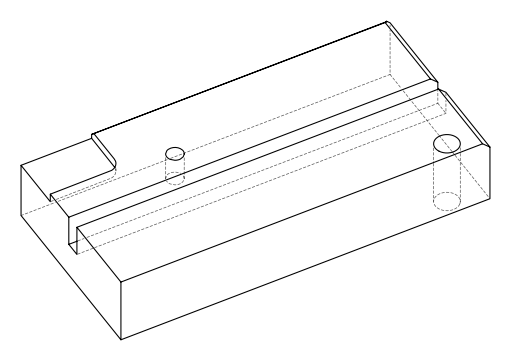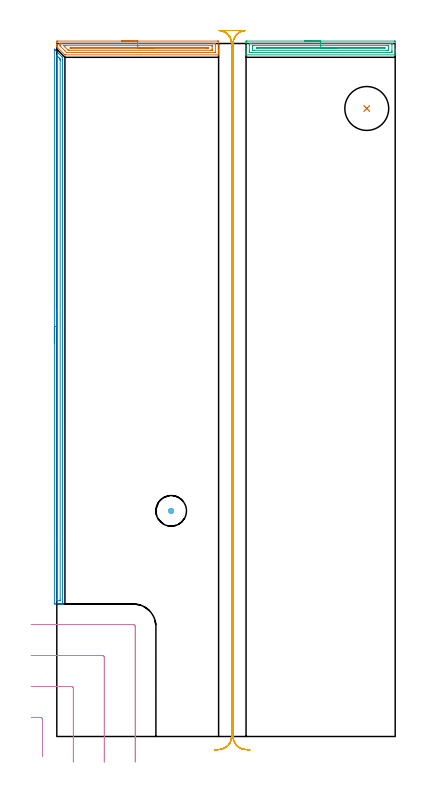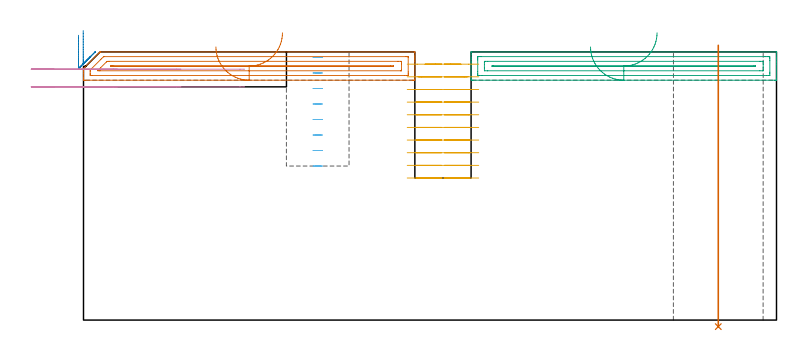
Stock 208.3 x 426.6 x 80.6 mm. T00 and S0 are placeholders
(PLAN: 7 operations, 3 tool changes, 32.9 min)
(1 AREA_MILL | FG_CHAMFER_SURFACE | UGT0205_001 | 3.28 min | 3786 mm3)
(2 AREA_MILL_1 | FG_CHAMFER_SURFACE_1 | UGT0205_001 | 5.61 min | 4273 mm3)
(3 AREA_MILL_2 | FG_CHAMFER_SURFACE_2 | UGT0205_001 | 3.08 min | 3525 mm3)
(4 MILL_CORNER_NOTCH_RECTANGULAR | CORNER_NOTCH_RECTANGULAR | UGT0201_109 | Follow Part, ap 6.35, ae 75% | 1.61 min | 51762 mm3)
(5 MILL_RECTANGULAR_SLOT | SLOT_RECTANGULAR | NXT0201_012 | Follow Part, ap 4, ae 75% | 18.59 min | 272875 mm3)
(6 MILL_BLIND_HOLE_FROM_SOLID_MATERIAL | STEP1POCKET | NXT0201_012 | Spiral | 0.43 min | 9514 mm3)
(7 INDEXABLE_INSERT_DRILL_THROUGH_HOLE_FROM_SOLID | STEP1HOLE | NXT0302_025 | 0.34 min | 46104 mm3)
(TOOL UGT0205_001 | Chamfer Mill 20 x 3 x 45 deg. | D20 FL50 Z2)
(TOOL UGT0201_109 | End Mill 25.4 mm | D25.4 FL25 Z2)
(TOOL NXT0201_012 | ENDMILL 16mm [2P460-1600-NA 1630] | D16 FL38 Z6)
(TOOL NXT0302_025 | Index. Insert Drill 27mm [880-D2700L32-05] | D27 PA176 FL135 Z2)
(OP 1 AREA_MILL)
G17 G21 G94 G90
T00 M6
G54
G17 G0 G90 X39.8 Y428.1 S1061 M3
G43 Z90.6 H0
Z82.1
G94 G1 X39.838 Z81.228 F250.
X39.952 Z80.363
X40.141 Z79.512
X40.403 Z78.68
X40.737 Z77.874
X41.14 Z77.1
X41.608 Z76.364
X42.14 Z75.672
X42.729 Z75.029
X43.372 Z74.44
X44.064 Z73.908
X44.8 Z73.44
X45.574 Z73.037
X46.38 Z72.703
X47.212 Z72.441
X48.063 Z72.252
X48.928 Z72.138
X49.8 Z72.1
X98.972 Y428.099 Z72.101
X99.302 Y428.097 Z72.102
X99.59 Y428.094 Z72.104
X99.6 Y427.776 Z72.422
Y422.541 Z77.653
Y422.022 Z78.175
Y421.669 Z78.527
Y421.149 Z79.047
Y420.797 Z79.398
Y419.862 Z80.338
X99.597 Y419.729 Z80.464
X99.59 Y419.602 Z80.589
X99.419 Y419.6 Z80.6
X5.098
X5.006 Y419.604 Z80.589
X4.958 Y419.644 Z80.552
X4.741 Y419.859 Z80.341
X4.676 Y419.924 Z80.275
X0.181 Y424.418 Z75.779
X0.044 Y424.553 Z75.638
X0.01 Y424.597 Z75.592
X0. Y424.638 Z75.552
Y425.033 Z75.166
Y425.326 Z74.874
Y426.031 Z74.164
Y427.256 Z72.941
X0.006 Y427.776 Z72.419
X0.01 Y428.092 Z72.103
X0.299 Y428.097 Z72.101
X0.628 Y428.1 Z72.1
X49.8
Y426.686 Z73.514
X96.513
X97.184 Y426.684 Z73.516
X97.41 Y426.683 Z73.517
X97.541 Y426.679 Z73.521
X97.591 Y426.671 Z73.529
X97.593 Y426.643 Z73.557
X97.598 Y426.499 Z73.701
X97.6 Y426.031 Z74.169
Y425.625 Z74.575
X97.599 Y421.265 Z78.935
X97.595 Y421.128 Z79.072
X97.59 Y421.026 Z79.174
X97.519 Y421.021 Z79.179
X97.184 Y421.017 Z79.183
X96.96 Y421.015 Z79.185
X6.328
X6.16 Y421.017 Z79.183
X6.077 Y421.02 Z79.18
X6.039 Y421.023 Z79.177
X5.992 Y421.064 Z79.136
X5.381 Y421.669 Z78.531
X5.098 Y421.952 Z78.248
X2.416 Y424.635 Z75.565
X2.155 Y424.902 Z75.298
X2.03 Y425.032 Z75.168
X2.01 Y425.159 Z75.041
X2.003 Y425.562 Z74.638
X2.001 Y426.031 Z74.169
Y426.435 Z73.765
X2.005 Y426.572 Z73.628
X2.01 Y426.674 Z73.526
X2.081 Y426.679 Z73.521
X2.416 Y426.683 Z73.517
X2.639 Y426.685 Z73.515
X49.8 Y426.686 Z73.514
Y425.272 Z74.928
X95.281 Y425.271 Z74.929
X95.396 Y425.27 Z74.93
X95.512 Y425.268 Z74.932
X95.581 Y425.265 Z74.935
X95.59 Y425.224 Z74.976
X95.595 Y425.159 Z75.041
X95.599 Y424.96 Z75.24
X95.6 Y423.215 Z76.985
X95.592 Y422.541 Z77.659
X95.59 Y422.448 Z77.752
X95.506 Y422.435 Z77.765
X95.396 Y422.433 Z77.767
X94.618 Y422.429 Z77.771
X94.502 Y422.428 Z77.772
X7.78 Y422.429 Z77.771
X7.664 Y422.43 Z77.77
X7.433 Y422.435 Z77.765
X7.063 Y422.448 Z77.752
X6.961 Y422.541 Z77.659
X6.886 Y422.614 Z77.586
X5.098 Y424.401 Z75.799
X4.348 Y425.159 Z75.041
X4.254 Y425.257 Z74.943
X4.635 Y425.266 Z74.934
X4.866 Y425.27 Z74.93
X4.982 Y425.271 Z74.929
X49.8 Y425.272 Z74.928
Y423.857 Z76.343
X93.154
X93.168 Y423.856 Z76.344
X93.188 Y423.85 Z76.35
X93.167 Y423.844 Z76.356
X92.275 Y423.843 Z76.357
X8.689
X8.233 Y423.844 Z76.356
X8.221 Y423.846 Z76.354
X8.214 Y423.85 Z76.35
X8.222 Y423.855 Z76.345
X8.235 Y423.856 Z76.344
X8.674 Y423.857 Z76.343
X9.113
X49.8
X50.672 Z76.381
X51.536 Z76.495
X52.388 Z76.683
X53.22 Z76.946
X54.026 Z77.28
X54.8 Z77.682
X55.536 Z78.151
X56.228 Z78.682
X56.871 Z79.272
X57.46 Z79.915
X57.991 Z80.607
X58.46 Z81.343
X58.863 Z82.116
X59.197 Z82.922
X59.459 Z83.754
X59.648 Z84.606
X59.762 Z85.471
X59.8 Z86.343
G0 Z90.6
M5
M2
(OP 2 AREA_MILL_1)
G17 G21 G94 G90
T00 M6
G54
G17 G0 G90 X-1.5 Y242.35 S1061 M3
G43 Z90.6 H0
Z85.6
G94 G1 Y242.388 Z84.728 F250.
Y242.502 Z83.863
Y242.691 Z83.012
Y242.953 Z82.18
Y243.287 Z81.374
Y243.69 Z80.6
Y244.159 Z79.864
Y244.69 Z79.172
Y245.279 Z78.529
Y245.922 Z77.94
Y246.614 Z77.408
Y247.35 Z76.94
Y248.124 Z76.537
Y248.93 Z76.203
Y249.762 Z75.941
Y250.614 Z75.752
Y251.478 Z75.638
Y252.35 Z75.6
Y423.036
X-1.498 Y423.095
X-1.489 Y423.09 Z75.608
X-1.331 Y422.932 Z75.767
X-1.18 Y422.782 Z75.915
X-1.036 Y422.637 Z76.061
X-0.884 Y422.486 Z76.213
X-0.744 Y422.346 Z76.352
X0.902 Y420.699 Z77.999
X3.298 Y418.303 Z80.397
X3.465 Y418.132 Z80.562
X3.495 Y418.095 Z80.59
X3.5 Y418.02 Z80.6
Y81.768
X3.498 Y81.61 Z80.588
X3.382 Y81.604 Z80.474
X3.259 Y81.6 Z80.359
X2.964 Z80.064
X2.308 Z79.403
X1.108 Z78.205
X0.564 Z77.658
X-1.07 Z76.026
X-1.18 Y81.602 Z75.916
X-1.493 Y81.61 Z75.603
X-1.497 Y81.89 Z75.601
X-1.499 Y82.215
X-1.5 Y252.35 Z75.6
X-0.086 Z77.014
X-0.085 Y418.913 Z77.015
X-0.083 Y419.101 Z77.017
X-0.079 Y419.193 Z77.021
X-0.076 Y419.214 Z77.024
X-0.049 Y419.19 Z77.051
X0.236 Y418.913 Z77.336
X0.564 Y418.586 Z77.664
X1.13 Y418.02 Z78.23
X1.436 Y417.712 Z78.536
X2.013 Y417.127 Z79.113
X2.079 Y417.039 Z79.179
X2.081 Y416.96 Z79.181
X2.084 Y416.794 Z79.184
X2.086 Y416.462 Z79.186
Y416.234
Y84.001
X2.084 Y83.668 Z79.184
X2.082 Y83.628 Z79.182
X2.08 Y83.614 Z79.18
X2.061 Y83.61 Z79.161
X1.958 Y83.603 Z79.058
X1.827 Y83.6 Z78.927
X0.082 Y83.601 Z77.182
X-0.047 Y83.607 Z77.053
X-0.07 Y83.609 Z77.03
X-0.079 Y83.652 Z77.021
X-0.083 Y83.77 Z77.017
X-0.085 Y84.001 Z77.015
X-0.086 Y121.347 Z77.014
Y252.35
Y253.222 Z77.052
Y254.087 Z77.166
Y254.938 Z77.355
Y255.77 Z77.617
Y256.576 Z77.951
Y257.35 Z78.354
Y258.086 Z78.823
Y258.778 Z79.354
Y259.421 Z79.943
Y260.01 Z80.586
Y260.542 Z81.278
Y261.01 Z82.014
Y261.413 Z82.788
Y261.747 Z83.594
Y262.009 Z84.426
Y262.198 Z85.278
Y262.312 Z86.143
Y262.35 Z87.014
G0 Z90.6
M5
M2
(OP 3 AREA_MILL_2)
G17 G21 G94 G90
T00 M6
G54
G17 G0 G90 X152.4 Y428.1 S1061 M3
G43 Z90.6 H0
Z82.1
G94 G1 X152.438 Z81.228 F250.
X152.552 Z80.363
X152.741 Z79.512
X153.003 Z78.68
X153.337 Z77.874
X153.74 Z77.1
X154.208 Z76.364
X154.74 Z75.672
X155.329 Z75.029
X155.972 Z74.44
X156.664 Z73.908
X157.4 Z73.44
X158.174 Z73.037
X158.98 Z72.703
X159.812 Z72.441
X160.664 Z72.252
X161.528 Z72.138
X162.4 Z72.1
X207.742
X208.07 Y428.097 Z72.101
X208.29 Y428.093 Z72.104
X208.3 Y427.776 Z72.421
Y423.414 Z76.78
Y422.764 Z77.433
Y422.541 Z77.655
Y421.891 Z78.305
Y421.669 Z78.527
Y421.224 Z78.975
Y419.765 Z80.433
X208.298 Y419.681 Z80.511
X208.29 Y419.603 Z80.589
X208.187 Y419.6 Z80.6
X116.613
X116.51 Y419.603 Z80.589
X116.502 Y419.681 Z80.511
X116.5 Y419.765 Z80.433
Y420.37 Z79.829
Y421.224 Z78.975
Y421.669 Z78.527
Y421.892 Z78.305
Y422.541 Z77.655
Y422.764 Z77.433
Y423.414 Z76.78
Y427.451 Z72.746
X116.503 Y427.776 Z72.421
X116.51 Y428.093 Z72.104
X116.73 Y428.097 Z72.101
X117.058 Y428.1 Z72.1
X162.4
Y426.686 Z73.514
X205.297
X205.964 Y426.684 Z73.516
X206.19 Y426.682 Z73.518
X206.271 Y426.679 Z73.521
X206.29 Y426.653 Z73.547
X206.296 Y426.578 Z73.622
X206.299 Y426.031 Z74.169
X206.3 Y425.701 Z74.499
Y422.212 Z77.988
X206.299 Y421.669 Z78.531
X206.296 Y421.343 Z78.857
X206.288 Y421.021 Z79.179
X205.964 Y421.017 Z79.183
X205.741 Y421.015 Z79.185
X205.075 Y421.014 Z79.186
X204.853
X119.503
X118.836 Y421.016 Z79.184
X118.61 Y421.018 Z79.182
X118.529 Y421.021 Z79.179
X118.51 Y421.047 Z79.153
X118.504 Y421.122 Z79.078
X118.501 Y421.669 Z78.531
X118.5 Y421.999 Z78.201
Y425.488 Z74.712
X118.501 Y426.031 Z74.169
X118.504 Y426.357 Z73.843
X118.512 Y426.679 Z73.521
X118.836 Y426.683 Z73.517
X119.059 Y426.685 Z73.515
X119.725 Y426.686 Z73.514
X119.947
X162.4
Y425.272 Z74.928
X203.297
X204.072 Y425.271 Z74.929
X204.186 Y425.268 Z74.932
X204.29 Y425.264 Z74.936
X204.296 Y425.159 Z75.041
X204.299 Y425.047 Z75.153
X204.3 Y424.286 Z75.914
Y423.302 Z76.898
X204.295 Y422.541 Z77.659
X204.293 Y422.436 Z77.764
X204.186 Y422.434 Z77.766
X203.412 Y422.429 Z77.771
X203.297 Y422.428 Z77.772
X121.503
X120.728 Y422.429 Z77.771
X120.614 Y422.432 Z77.768
X120.51 Y422.436 Z77.764
X120.504 Y422.541 Z77.659
X120.501 Y422.653 Z77.547
X120.5 Y423.414 Z76.786
Y424.398 Z75.802
X120.505 Y425.159 Z75.041
X120.507 Y425.264 Z74.936
X120.614 Y425.266 Z74.934
X121.388 Y425.271 Z74.929
X121.503 Y425.272 Z74.928
X162.4
Y423.857 Z76.343
X201.956
X201.97 Y423.855 Z76.345
X201.987 Y423.85 Z76.35
X201.969 Y423.844 Z76.356
X201.956 Y423.843 Z76.357
X201.519
X122.844
X122.829 Y423.844 Z76.356
X122.756 Y423.849 Z76.351
X122.835 Y423.852 Z76.348
X123.266 Y423.857 Z76.343
X123.281
X162.4
X163.272 Z76.381
X164.136 Z76.495
X164.988 Z76.683
X165.82 Z76.946
X166.626 Z77.28
X167.4 Z77.682
X168.136 Z78.151
X168.828 Z78.682
X169.471 Z79.272
X170.06 Z79.915
X170.592 Z80.607
X171.06 Z81.343
X171.463 Z82.116
X171.797 Z82.922
X172.059 Z83.754
X172.248 Z84.606
X172.362 Z85.471
X172.4 Z86.343
G0 Z90.6
M5
M2
(OP 4 MILL_CORNER_NOTCH_RECTANGULAR)
G17 G21 G94 G90
T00 M6
G54
G17 G0 G90 X-8.85 Y-12.109 S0 M3
G43 Z90.722 H0
Z75.411
G94 G1 Y-9.109 F250.
Y10.486 F500.
G3 X-10.114 Y11.75 R1.27
G1 X-12.7
X-15.7 F250.
G0 Z90.722
X10.2 Y-15.7
Z75.411
G1 Y-12.7
Y29.536 F500.
G3 X8.936 Y30.8 R1.27
G1 X-12.7
X-15.7 F250.
G0 Z90.722
X29.25 Y-15.7
Z75.411
G1 Y-12.7
Y48.586 F500.
G3 X27.986 Y49.85 R1.27
G1 X-12.7
X-15.7 F250.
G0 Z90.722
X48.3 Y-15.7
Z75.411
G1 Y-12.7
Y67.635 F500.
G3 X47.035 Y68.9 R1.27
G1 X-12.7
X-15.7 F250.
G0 Z90.722
X-8.85 Y-12.109
Z70.1
G1 Y-9.109
Y10.486 F500.
G3 X-10.114 Y11.75 R1.27
G1 X-12.7
X-15.7 F250.
G0 Z90.722
X10.2 Y-15.7
Z70.1
G1 Y-12.7
Y29.536 F500.
G3 X8.936 Y30.8 R1.27
G1 X-12.7
X-15.7 F250.
G0 Z90.722
X29.25 Y-15.7
Z70.1
G1 Y-12.7
Y48.586 F500.
G3 X27.986 Y49.85 R1.27
G1 X-12.7
X-15.7 F250.
G0 Z90.722
X48.3 Y-15.7
Z70.1
G1 Y-12.7
Y67.635 F500.
G3 X47.035 Y68.9 R1.27
G1 X-12.7
X-15.7 F250.
G0 Z90.722
M5
M2
(OP 5 MILL_RECTANGULAR_SLOT)
G17 G21 G94 G90
T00 M6
G54
G17 G0 G90 X118.797 Y-8.23 S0 M3
G43 Z90.722 H1
Z76.92
G94 G1 X115.808 Y-7.97 F250.
G2 X108.5 Y0. R8. F500.
G1 Y426.6
G2 X113.429 Y433.987 R8.
G3 X110.368 Y434.6 R8.
G1 X105.756
G3 X102.683 Y433.982 R8.
G2 X107.6 Y426.6 R8.
G1 Y0.
G2 X100.292 Y-7.97 R8.
G1 X97.303 Y-8.23 F250.
G0 X118.797 Z73.118
G1 X115.808 Y-7.97
G2 X108.5 Y0. R8. F500.
G1 Y426.6
G2 X115.339 Y434.515 R8.
G1 X115.342 Y434.545
G3 X114.416 Y434.6 R8.
G1 X101.653
G3 X100.744 Y434.547 R8.
G1 X100.747 Y434.517
G2 X107.6 Y426.6 R8.
G1 Y0.
G2 X100.292 Y-7.97 R8.
G1 X97.303 Y-8.23 F250.
G0 X118.797 Z69.316
G1 X115.808 Y-7.97
G2 X108.5 Y0. R8. F500.
G1 Y426.6
G2 X116.1 Y434.59 R8.
G1 Y434.6
X100.
Y434.59
G2 X107.6 Y426.6 R8.
G1 Y0.
G2 X100.292 Y-7.97 R8.
G1 X97.303 Y-8.23 F250.
G0 X118.797 Z65.513
G1 X115.808 Y-7.97
G2 X108.5 Y0. R8. F500.
G1 Y426.6
G2 X116.1 Y434.59 R8.
G1 Y434.6
X100.
Y434.59
G2 X107.6 Y426.6 R8.
G1 Y0.
G2 X100.292 Y-7.97 R8.
G1 X97.303 Y-8.23 F250.
G0 X118.797 Z61.711
G1 X115.808 Y-7.97
G2 X108.5 Y0. R8. F500.
G1 Y426.6
G2 X116.1 Y434.59 R8.
G1 Y434.6
X100.
Y434.59
G2 X107.6 Y426.6 R8.
G1 Y0.
G2 X100.292 Y-7.97 R8.
G1 X97.303 Y-8.23 F250.
G0 X118.797 Z57.909
G1 X115.808 Y-7.97
G2 X108.5 Y0. R8. F500.
G1 Y426.6
G2 X116.1 Y434.59 R8.
G1 Y434.6
X100.
Y434.59
G2 X107.6 Y426.6 R8.
G1 Y0.
G2 X100.292 Y-7.97 R8.
G1 X97.303 Y-8.23 F250.
G0 X118.797 Z54.107
G1 X115.808 Y-7.97
G2 X108.5 Y0. R8. F500.
G1 Y426.6
G2 X116.1 Y434.59 R8.
G1 Y434.6
X100.
Y434.59
G2 X107.6 Y426.6 R8.
G1 Y0.
G2 X100.292 Y-7.97 R8.
G1 X97.303 Y-8.23 F250.
G0 X118.797 Z50.304
G1 X115.808 Y-7.97
G2 X108.5 Y0. R8. F500.
G1 Y426.6
G2 X116.1 Y434.59 R8.
G1 Y434.6
X100.
Y434.59
G2 X107.6 Y426.6 R8.
G1 Y0.
G2 X100.292 Y-7.97 R8.
G1 X97.303 Y-8.23 F250.
G0 X118.797 Z46.502
G1 X115.808 Y-7.97
G2 X108.5 Y0. R8. F500.
G1 Y426.6
G2 X116.1 Y434.59 R8.
G1 Y434.6
X100.
Y434.59
G2 X107.6 Y426.6 R8.
G1 Y0.
G2 X100.292 Y-7.97 R8.
G1 X97.303 Y-8.23 F250.
G0 X118.797 Z42.7
G1 X115.808 Y-7.97
G2 X108.5 Y0. R8. F500.
G1 Y426.6
G2 X116.1 Y434.59 R8.
G1 Y434.6
X100.
Y434.59
G2 X107.6 Y426.6 R8.
G1 Y0.
G2 X100.292 Y-7.97 R8.
G1 X97.303 Y-8.23 F250.
G0 Z90.722
M5
M2
(OP 6 MILL_BLIND_HOLE_FROM_SOLID_MATERIAL)
G17 G21 G94 G90
T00 M6
G54
G17 G0 G90 X70.4 Y138.9 S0 M3
G43 Z90.6 H1
Z78.938
G94 G3 X71.1 Y139.6 R0.7 F250.
X70.4 Y140.3 R0.7
X69. Y138.9 R1.4
X70.4 Y140.3 R-1.4
X69.7 Y139.6 R0.7
X70.4 Y138.9 R0.7
G0 Z74.275
G3 X71.1 Y139.6 R0.7
X70.4 Y140.3 R0.7
X69. Y138.9 R1.4
X70.4 Y140.3 R-1.4
X69.7 Y139.6 R0.7
X70.4 Y138.9 R0.7
G0 Z69.613
G3 X71.1 Y139.6 R0.7
X70.4 Y140.3 R0.7
X69. Y138.9 R1.4
X70.4 Y140.3 R-1.4
X69.7 Y139.6 R0.7
X70.4 Y138.9 R0.7
G0 Z64.95
G3 X71.1 Y139.6 R0.7
X70.4 Y140.3 R0.7
X69. Y138.9 R1.4
X70.4 Y140.3 R-1.4
X69.7 Y139.6 R0.7
X70.4 Y138.9 R0.7
G0 Z60.288
G3 X71.1 Y139.6 R0.7
X70.4 Y140.3 R0.7
X69. Y138.9 R1.4
X70.4 Y140.3 R-1.4
X69.7 Y139.6 R0.7
X70.4 Y138.9 R0.7
G0 Z55.625
G3 X71.1 Y139.6 R0.7
X70.4 Y140.3 R0.7
X69. Y138.9 R1.4
X70.4 Y140.3 R-1.4
X69.7 Y139.6 R0.7
X70.4 Y138.9 R0.7
G0 Z50.963
G3 X71.1 Y139.6 R0.7
X70.4 Y140.3 R0.7
X69. Y138.9 R1.4
X70.4 Y140.3 R-1.4
X69.7 Y139.6 R0.7
X70.4 Y138.9 R0.7
G0 Z46.3
G3 X71.1 Y139.6 R0.7
X70.4 Y140.3 R0.7
X69. Y138.9 R1.4
X70.4 Y140.3 R-1.4
X69.7 Y139.6 R0.7
X70.4 Y138.9 R0.7
G0 Z90.6
M5
M2
(OP 7 INDEXABLE_INSERT_DRILL_THROUGH_HOLE_FROM_SOLID)
G17 G21 G94 G90
T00 M6
G54
G17 G0 G90 X190.8 Y386.6 S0 M3
G43 Z90.6 H1
G94 G81 G98 Z-1.971 F250. R82.6
G80
M5
M2
